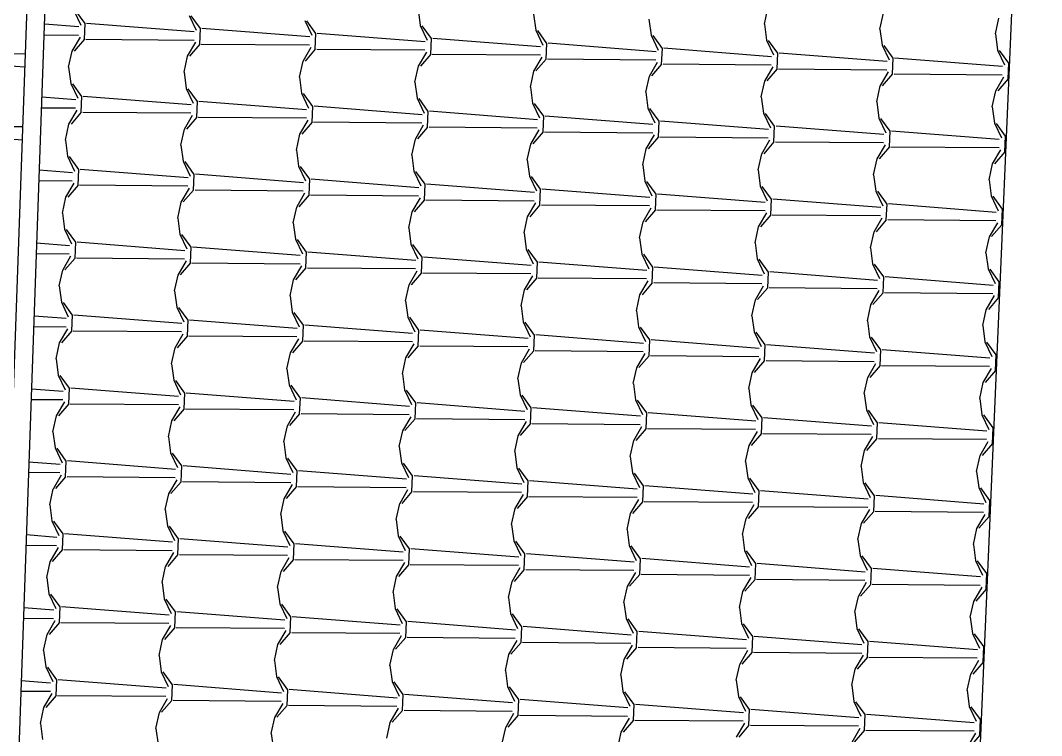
# Model space of a CAD drawing. Extents: x 1037 to 14540, y 1034 to 18285.
# Drawn here: x 6443.2 to 6779, y 2769.7 to 3004.9 of the extents above; entities that cross this region are included whole.
import ezdxf

# ---------------------------------------------------------------- set-up
doc = ezdxf.new("R2010")
doc.units = 0
doc.header["$LTSCALE"] = 100
doc.header["$MEASUREMENT"] = 0
doc.layers.get('0').update_dxf_attribs({"color": 240, "linetype": 'CONTINUOUS'})
doc.layers.add('proiezioni', color=252, linetype='CONTINUOUS')
doc.layers.add('retini copertura', color=32, linetype='CONTINUOUS')

# ---------------------------------------------------------------- blocks, each defined once
blk = doc.blocks.new('*X1855')
at = {"color": 0}
for p, q in [((10.8325, 29.9283), (11.0534, 29.9266)), ((10.8318, 29.9007), (11.0519, 29.8835)), ((10.8222, 29.6885), (11.045, 29.6868)), ((10.8215, 29.6609), (11.0434, 29.6436))]:
    blk.add_line(p, q, dxfattribs=at)
blk = doc.blocks.new('*X1856')
at = {"color": 0}
for p, q in [((11.2139, 30.0686), (11.2368, 30.0202)), ((11.2508, 30.0257), (11.2205, 30.0676)), ((12.3458, 30.0729), (12.3528, 30.0198)), ((12.7255, 30.0566), (12.7325, 30.0035)), ((13.4847, 30.0241), (13.4963, 30.0764)), ((13.8644, 30.0078), (13.8759, 30.0601)), ((11.2302, 30.0145), (11.1168, 30.0233)), ((11.2486, 29.974), (11.2508, 30.0257)), ((11.6099, 29.9982), (11.2552, 30.0259)), ((11.5935, 30.0523), (11.6165, 30.0039)), ((11.6305, 30.0094), (11.6001, 30.0513)), ((11.9732, 30.036), (11.9962, 29.9876)), ((12.0101, 29.9931), (11.9798, 30.035)), ((13.1051, 30.0403), (13.1121, 29.9872)), ((13.4848, 30.0241), (13.4918, 29.9709)), ((14.2441, 29.9915), (14.2556, 30.0438)), ((11.2294, 29.9868), (11.1156, 29.9877)), ((11.6282, 29.9577), (11.6305, 30.0094)), ((11.9895, 29.9819), (11.6349, 30.0096)), ((12.0079, 29.9414), (12.0101, 29.9931)), ((12.3692, 29.9656), (12.0145, 29.9933)), ((12.3528, 30.0197), (12.3758, 29.9713)), ((12.3898, 29.9768), (12.3594, 30.0187)), ((12.7325, 30.0035), (12.7555, 29.955)), ((12.7694, 29.9605), (12.7391, 30.0024)), ((13.1121, 29.9872), (13.1351, 29.9387)), ((13.8644, 30.0078), (13.8714, 29.9546)), ((14.2441, 29.9915), (14.2511, 29.9383)), ((11.2081, 29.9344), (11.2352, 29.9807)), ((11.2486, 29.974), (11.2148, 29.9349)), ((11.609, 29.9705), (11.2533, 29.9733)), ((11.5878, 29.9181), (11.6148, 29.9644)), ((11.6282, 29.9577), (11.5944, 29.9186)), ((11.9887, 29.9542), (11.633, 29.957)), ((12.3875, 29.9251), (12.3898, 29.9768)), ((12.7488, 29.9493), (12.3942, 29.977)), ((12.7672, 29.9088), (12.7694, 29.9605)), ((13.1285, 29.933), (12.7738, 29.9607)), ((13.1491, 29.9442), (13.1187, 29.9861)), ((13.4918, 29.9709), (13.5148, 29.9224)), ((13.5287, 29.9279), (13.4984, 29.9698)), ((13.8714, 29.9546), (13.8944, 29.9061)), ((13.9084, 29.9116), (13.878, 29.9535)), ((11.1965, 29.882), (11.2081, 29.9344)), ((11.9674, 29.9018), (11.9945, 29.9481)), ((12.0079, 29.9414), (11.9741, 29.9023)), ((12.3683, 29.9379), (12.0126, 29.9407)), ((12.3471, 29.8855), (12.3741, 29.9318)), ((12.3875, 29.9252), (12.3537, 29.886)), ((12.748, 29.9217), (12.3923, 29.9244)), ((13.1468, 29.8926), (13.1491, 29.9442)), ((13.5081, 29.9167), (13.1535, 29.9444)), ((13.5265, 29.8763), (13.5287, 29.9279)), ((13.8878, 29.9004), (13.5331, 29.9281)), ((14.2511, 29.9383), (14.2741, 29.8898)), ((14.288, 29.8954), (14.2577, 29.9372)), ((11.5762, 29.8657), (11.5877, 29.9181)), ((11.9558, 29.8494), (11.9674, 29.9018)), ((12.7267, 29.8692), (12.7538, 29.9155)), ((12.7672, 29.9089), (12.7334, 29.8697)), ((13.1276, 29.9054), (12.7719, 29.9081)), ((13.1064, 29.8529), (13.1334, 29.8992)), ((13.1468, 29.8926), (13.113, 29.8534)), ((13.5073, 29.8891), (13.1516, 29.8919)), ((13.9061, 29.86), (13.9084, 29.9116)), ((14.2674, 29.8841), (13.9128, 29.9118)), ((14.2858, 29.8437), (14.288, 29.8954)), ((11.1965, 29.882), (11.2036, 29.8289)), ((11.5762, 29.8657), (11.5832, 29.8126)), ((12.3355, 29.8332), (12.347, 29.8855)), ((12.7151, 29.8169), (12.7267, 29.8692)), ((13.0948, 29.8006), (13.1064, 29.8529)), ((13.486, 29.8366), (13.5131, 29.883)), ((13.5265, 29.8763), (13.4927, 29.8371)), ((13.8869, 29.8728), (13.5312, 29.8756)), ((13.8657, 29.8203), (13.8927, 29.8667)), ((13.9061, 29.86), (13.8723, 29.8208)), ((14.2666, 29.8565), (13.9109, 29.8593)), ((11.2036, 29.8288), (11.2266, 29.7804)), ((11.2405, 29.7859), (11.2102, 29.8278)), ((11.9559, 29.8494), (11.9629, 29.7963)), ((12.3355, 29.8331), (12.3425, 29.78)), ((13.4745, 29.7843), (13.486, 29.8367)), ((13.8541, 29.768), (13.8657, 29.8204)), ((14.2453, 29.8041), (14.2724, 29.8504)), ((14.2858, 29.8437), (14.252, 29.8045)), ((11.2383, 29.7342), (11.2405, 29.7859)), ((11.5996, 29.7584), (11.2449, 29.7861)), ((11.5832, 29.8126), (11.6062, 29.7641)), ((11.6202, 29.7696), (11.5898, 29.8115)), ((11.9629, 29.7963), (11.9859, 29.7478)), ((11.9998, 29.7533), (11.9695, 29.7952)), ((12.7152, 29.8169), (12.7222, 29.7637)), ((13.0948, 29.8006), (13.1018, 29.7474)), ((14.2338, 29.7517), (14.2453, 29.8041)), ((11.2199, 29.7747), (11.1084, 29.7834)), ((11.6179, 29.7179), (11.6202, 29.7696)), ((11.9792, 29.7421), (11.6246, 29.7698)), ((11.9976, 29.7017), (11.9998, 29.7533)), ((12.3589, 29.7258), (12.0042, 29.7535)), ((12.3425, 29.78), (12.3655, 29.7315)), ((12.3795, 29.737), (12.3491, 29.7789)), ((12.7222, 29.7637), (12.7452, 29.7152)), ((12.7591, 29.7207), (12.7288, 29.7626)), ((13.4745, 29.7843), (13.4815, 29.7311)), ((13.8541, 29.768), (13.8611, 29.7148)), ((14.2338, 29.7517), (14.2408, 29.6985)), ((11.2191, 29.747), (11.1071, 29.7479)), ((11.1978, 29.6946), (11.2249, 29.7409)), ((11.2383, 29.7343), (11.2045, 29.6951)), ((11.5987, 29.7308), (11.243, 29.7335)), ((11.5775, 29.6783), (11.6045, 29.7246)), ((11.6179, 29.718), (11.5841, 29.6788)), ((12.3772, 29.6854), (12.3795, 29.737)), ((12.7385, 29.7095), (12.3839, 29.7372)), ((12.7569, 29.6691), (12.7591, 29.7207)), ((13.1182, 29.6932), (12.7635, 29.7209)), ((13.1018, 29.7474), (13.1248, 29.6989)), ((13.1388, 29.7045), (13.1084, 29.7463)), ((13.4815, 29.7311), (13.5045, 29.6826)), ((13.5184, 29.6882), (13.4881, 29.7301)), ((11.1862, 29.6423), (11.1978, 29.6946)), ((11.9784, 29.7145), (11.6227, 29.7172)), ((11.9571, 29.662), (11.9842, 29.7083)), ((11.9976, 29.7017), (11.9638, 29.6625)), ((12.358, 29.6982), (12.0023, 29.701)), ((12.3368, 29.6457), (12.3638, 29.6921)), ((12.3772, 29.6854), (12.3434, 29.6462)), ((12.7377, 29.6819), (12.382, 29.6847)), ((13.1365, 29.6528), (13.1388, 29.7045)), ((13.4978, 29.6769), (13.1432, 29.7046)), ((13.5162, 29.6365), (13.5184, 29.6882)), ((13.8775, 29.6606), (13.5228, 29.6883)), ((13.8611, 29.7148), (13.8841, 29.6663)), ((13.8981, 29.6719), (13.8677, 29.7138)), ((14.2408, 29.6985), (14.2638, 29.65)), ((14.2777, 29.6556), (14.2474, 29.6975)), ((11.5659, 29.626), (11.5774, 29.6783)), ((11.9456, 29.6097), (11.9571, 29.662)), ((12.7164, 29.6294), (12.7435, 29.6758)), ((12.7569, 29.6691), (12.7231, 29.6299)), ((13.1173, 29.6656), (12.7616, 29.6684)), ((13.0961, 29.6132), (13.1231, 29.6595)), ((13.1365, 29.6528), (13.1027, 29.6136)), ((13.497, 29.6493), (13.1413, 29.6521)), ((13.8958, 29.6202), (13.8981, 29.6719)), ((14.2571, 29.6443), (13.9025, 29.672)), ((14.2755, 29.6039), (14.2777, 29.6556)), ((11.1863, 29.6422), (11.1933, 29.5891)), ((11.5659, 29.626), (11.5729, 29.5728)), ((12.3252, 29.5934), (12.3368, 29.6458)), ((12.7049, 29.5771), (12.7164, 29.6295)), ((13.4757, 29.5969), (13.5028, 29.6432)), ((13.5162, 29.6365), (13.4824, 29.5974)), ((13.8766, 29.633), (13.5209, 29.6358)), ((13.8554, 29.5806), (13.8824, 29.6269)), ((13.8958, 29.6202), (13.862, 29.5811)), ((14.2563, 29.6167), (13.9006, 29.6195)), ((11.1933, 29.5891), (11.2163, 29.5406)), ((11.2302, 29.5461), (11.1999, 29.588)), ((11.9456, 29.6097), (11.9526, 29.5565)), ((12.3252, 29.5934), (12.3322, 29.5402)), ((13.0845, 29.5608), (13.0961, 29.6132)), ((13.4642, 29.5445), (13.4757, 29.5969)), ((14.235, 29.5643), (14.2621, 29.6106)), ((14.2755, 29.6039), (14.2417, 29.5648)), ((11.5729, 29.5728), (11.5959, 29.5243)), ((11.6099, 29.5298), (11.5795, 29.5717)), ((11.9526, 29.5565), (11.9756, 29.508)), ((11.9895, 29.5136), (11.9592, 29.5554)), ((12.7049, 29.5771), (12.7119, 29.5239)), ((13.0845, 29.5608), (13.0915, 29.5076)), ((13.8438, 29.5282), (13.8554, 29.5806)), ((14.2235, 29.5119), (14.235, 29.5643)), ((11.2096, 29.5349), (11.1, 29.5435)), ((11.228, 29.4945), (11.2302, 29.5461)), ((11.5893, 29.5186), (11.2346, 29.5463)), ((11.6077, 29.4782), (11.6099, 29.5298)), ((11.9689, 29.5023), (11.6143, 29.53)), ((12.3322, 29.5402), (12.3552, 29.4917)), ((12.3692, 29.4973), (12.3388, 29.5391)), ((12.7119, 29.5239), (12.7349, 29.4754)), ((12.7488, 29.481), (12.7185, 29.5229)), ((13.4642, 29.5445), (13.4712, 29.4913)), ((13.8438, 29.5282), (13.8509, 29.475)), ((11.2088, 29.5073), (11.0987, 29.5081)), ((11.1875, 29.4548), (11.2146, 29.5011)), ((11.228, 29.4945), (11.1942, 29.4553)), ((11.5884, 29.491), (11.2327, 29.4938)), ((11.5672, 29.4385), (11.5942, 29.4849)), ((11.9873, 29.4619), (11.9895, 29.5135)), ((12.3486, 29.486), (11.9939, 29.5137)), ((12.367, 29.4456), (12.3692, 29.4973)), ((12.7282, 29.4697), (12.3736, 29.4974)), ((13.0915, 29.5076), (13.1145, 29.4591)), ((13.1285, 29.4647), (13.0981, 29.5066)), ((13.4712, 29.4913), (13.4942, 29.4428)), ((13.5081, 29.4484), (13.4778, 29.4903)), ((14.2235, 29.5119), (14.2305, 29.4587)), ((11.176, 29.4025), (11.1875, 29.4549)), ((11.6076, 29.4782), (11.5738, 29.439)), ((11.9681, 29.4747), (11.6124, 29.4775)), ((11.9468, 29.4222), (11.9739, 29.4686)), ((11.9873, 29.4619), (11.9535, 29.4227)), ((12.3477, 29.4584), (11.992, 29.4612)), ((12.3265, 29.406), (12.3535, 29.4523)), ((12.7466, 29.4293), (12.7488, 29.481)), ((13.1079, 29.4534), (12.7532, 29.4811)), ((13.1263, 29.413), (13.1285, 29.4647)), ((13.4875, 29.4371), (13.1329, 29.4649)), ((13.8508, 29.475), (13.8738, 29.4266)), ((13.8878, 29.4321), (13.8574, 29.474)), ((14.2305, 29.4587), (14.2535, 29.4103)), ((14.2674, 29.4158), (14.2371, 29.4577)), ((11.5556, 29.3862), (11.5672, 29.4386)), ((11.9353, 29.3699), (11.9468, 29.4223)), ((12.367, 29.4456), (12.3331, 29.4065)), ((12.7274, 29.4421), (12.3717, 29.4449)), ((12.7061, 29.3897), (12.7332, 29.436)), ((12.7466, 29.4293), (12.7128, 29.3902)), ((13.107, 29.4258), (12.7513, 29.4286)), ((13.0858, 29.3734), (13.1128, 29.4197)), ((13.5059, 29.3967), (13.5081, 29.4484)), ((13.8672, 29.4209), (13.5125, 29.4486)), ((13.8856, 29.3804), (13.8878, 29.4321)), ((14.2468, 29.4046), (13.8922, 29.4323)), ((14.2652, 29.3641), (14.2674, 29.4158)), ((11.176, 29.4025), (11.183, 29.3493)), ((11.5556, 29.3862), (11.5626, 29.333)), ((12.3149, 29.3536), (12.3265, 29.406)), ((12.6946, 29.3373), (12.7061, 29.3897)), ((13.1263, 29.413), (13.0924, 29.3739)), ((13.4867, 29.4095), (13.131, 29.4123)), ((13.4654, 29.3571), (13.4925, 29.4034)), ((13.5059, 29.3967), (13.4721, 29.3576)), ((13.8663, 29.3932), (13.5106, 29.396)), ((13.8451, 29.3408), (13.8721, 29.3871)), ((11.183, 29.3493), (11.206, 29.3008)), ((11.9353, 29.3699), (11.9423, 29.3167)), ((12.3149, 29.3536), (12.3219, 29.3004)), ((13.0742, 29.321), (13.0858, 29.3734)), ((13.4539, 29.3047), (13.4654, 29.3571)), ((13.8856, 29.3804), (13.8517, 29.3413)), ((14.246, 29.3769), (13.8903, 29.3797)), ((14.2247, 29.3245), (14.2518, 29.3708)), ((14.2652, 29.3641), (14.2314, 29.325)), ((11.2199, 29.3064), (11.1896, 29.3482)), ((11.5627, 29.333), (11.5856, 29.2845)), ((11.5996, 29.2901), (11.5693, 29.332)), ((11.9423, 29.3167), (11.9653, 29.2682)), ((11.9792, 29.2738), (11.9489, 29.3157)), ((12.6946, 29.3373), (12.7016, 29.2841)), ((13.0742, 29.321), (13.0813, 29.2678)), ((13.8335, 29.2884), (13.8451, 29.3408)), ((14.2132, 29.2721), (14.2247, 29.3245)), ((11.1993, 29.2951), (11.0915, 29.3036)), ((11.2177, 29.2547), (11.2199, 29.3064)), ((11.579, 29.2788), (11.2243, 29.3065)), ((11.5974, 29.2384), (11.5996, 29.2901)), ((11.9586, 29.2625), (11.604, 29.2902)), ((12.322, 29.3004), (12.3449, 29.2519)), ((12.3589, 29.2575), (12.3286, 29.2994)), ((12.7016, 29.2841), (12.7246, 29.2357)), ((12.7385, 29.2412), (12.7082, 29.2831)), ((13.4539, 29.3047), (13.4609, 29.2515)), ((13.8335, 29.2884), (13.8406, 29.2352)), ((11.1985, 29.2675), (11.0903, 29.2683)), ((11.1772, 29.2151), (11.2043, 29.2614)), ((11.2177, 29.2547), (11.1839, 29.2156)), ((11.5781, 29.2512), (11.2224, 29.254)), ((11.977, 29.2221), (11.9792, 29.2738)), ((12.3383, 29.2462), (11.9836, 29.274)), ((12.3567, 29.2058), (12.3589, 29.2575)), ((12.7179, 29.23), (12.3633, 29.2577)), ((13.0813, 29.2678), (13.1042, 29.2194)), ((13.1182, 29.2249), (13.0879, 29.2668)), ((13.4609, 29.2515), (13.4839, 29.2031)), ((13.4978, 29.2086), (13.4675, 29.2505)), ((14.2132, 29.2721), (14.2202, 29.219)), ((11.1657, 29.1627), (11.1772, 29.2151)), ((11.5569, 29.1988), (11.5839, 29.2451)), ((11.5974, 29.2384), (11.5635, 29.1993)), ((11.9578, 29.2349), (11.6021, 29.2377)), ((11.9365, 29.1825), (11.9636, 29.2288)), ((11.977, 29.2221), (11.9432, 29.183)), ((12.3374, 29.2186), (11.9817, 29.2214)), ((12.7363, 29.1895), (12.7385, 29.2412)), ((13.0976, 29.2137), (12.7429, 29.2414)), ((13.116, 29.1732), (13.1182, 29.2249)), ((13.4773, 29.1974), (13.1226, 29.2251)), ((13.8406, 29.2352), (13.8635, 29.1868)), ((13.8775, 29.1923), (13.8472, 29.2342)), ((14.2202, 29.2189), (14.2432, 29.1705)), ((14.2571, 29.176), (14.2268, 29.2179)), ((11.5453, 29.1464), (11.5569, 29.1988)), ((11.925, 29.1301), (11.9365, 29.1825)), ((12.3162, 29.1662), (12.3432, 29.2125)), ((12.3567, 29.2058), (12.3228, 29.1667)), ((12.7171, 29.2023), (12.3614, 29.2051)), ((12.6958, 29.1499), (12.7229, 29.1962)), ((12.7363, 29.1895), (12.7025, 29.1504)), ((13.0967, 29.186), (12.741, 29.1888)), ((13.4956, 29.1569), (13.4978, 29.2086)), ((13.8569, 29.1811), (13.5023, 29.2088)), ((13.8753, 29.1406), (13.8775, 29.1923)), ((14.2366, 29.1648), (13.8819, 29.1925)), ((11.1657, 29.1627), (11.1727, 29.1095)), ((12.3046, 29.1138), (12.3162, 29.1662)), ((12.6843, 29.0975), (12.6958, 29.1499)), ((13.0755, 29.1336), (13.1025, 29.1799)), ((13.116, 29.1732), (13.0822, 29.1341)), ((13.4764, 29.1697), (13.1207, 29.1725)), ((13.4551, 29.1173), (13.4822, 29.1636)), ((13.4956, 29.1569), (13.4618, 29.1178)), ((13.856, 29.1534), (13.5003, 29.1562)), ((13.8348, 29.101), (13.8618, 29.1473)), ((14.2549, 29.1243), (14.2571, 29.176)), ((11.5453, 29.1464), (11.5523, 29.0932)), ((11.925, 29.1301), (11.932, 29.0769)), ((12.3046, 29.1138), (12.3117, 29.0606)), ((13.0639, 29.0812), (13.0755, 29.1336)), ((13.4436, 29.0649), (13.4551, 29.1173)), ((13.8753, 29.1406), (13.8415, 29.1015)), ((14.2357, 29.1372), (13.88, 29.1399)), ((14.2144, 29.0847), (14.2415, 29.131)), ((14.2549, 29.1243), (14.2211, 29.0852)), ((11.1727, 29.1095), (11.1957, 29.061)), ((11.2096, 29.0666), (11.1793, 29.1085)), ((11.5524, 29.0932), (11.5753, 29.0448)), ((11.5893, 29.0503), (11.559, 29.0922)), ((12.6843, 29.0975), (12.6913, 29.0443)), ((13.0639, 29.0812), (13.071, 29.0281)), ((13.8232, 29.0486), (13.8348, 29.101)), ((14.2029, 29.0323), (14.2144, 29.0847)), ((11.1891, 29.0554), (11.0831, 29.0636)), ((11.2074, 29.0149), (11.2096, 29.0666)), ((11.5687, 29.0391), (11.2141, 29.0668)), ((11.5871, 28.9986), (11.5893, 29.0503)), ((11.9484, 29.0228), (11.5937, 29.0505)), ((11.932, 29.0769), (11.955, 29.0285)), ((11.9689, 29.034), (11.9386, 29.0759)), ((12.3117, 29.0606), (12.3346, 29.0122)), ((12.3486, 29.0177), (12.3183, 29.0596)), ((13.4436, 29.0649), (13.4506, 29.0118)), ((13.8233, 29.0486), (13.8303, 28.9955)), ((11.1882, 29.0277), (11.0819, 29.0286)), ((11.1669, 28.9753), (11.194, 29.0216)), ((11.2074, 29.0149), (11.1736, 28.9758)), ((11.5678, 29.0114), (11.2121, 29.0142)), ((11.9667, 28.9823), (11.9689, 29.034)), ((12.328, 29.0065), (11.9734, 29.0342)), ((12.3464, 28.966), (12.3486, 29.0177)), ((12.7077, 28.9902), (12.353, 29.0179)), ((12.6913, 29.0443), (12.7143, 28.9959)), ((12.7282, 29.0014), (12.6979, 29.0433)), ((13.071, 29.028), (13.0939, 28.9796)), ((13.1079, 28.9851), (13.0776, 29.027)), ((14.2029, 29.0323), (14.2099, 28.9792)), ((11.5466, 28.959), (11.5736, 29.0053)), ((11.5871, 28.9986), (11.5533, 28.9595)), ((11.9475, 28.9951), (11.5918, 28.9979)), ((11.9262, 28.9427), (11.9533, 28.989)), ((11.9667, 28.9823), (11.9329, 28.9432)), ((12.3271, 28.9788), (11.9714, 28.9816)), ((12.726, 28.9497), (12.7282, 29.0014)), ((13.0873, 28.9739), (12.7327, 29.0016)), ((13.1057, 28.9334), (13.1079, 28.9851)), ((13.467, 28.9576), (13.1123, 28.9853)), ((13.4506, 29.0118), (13.4736, 28.9633)), ((13.4876, 28.9688), (13.4572, 29.0107)), ((13.8303, 28.9955), (13.8532, 28.947)), ((13.8672, 28.9525), (13.8369, 28.9944)), ((14.2099, 28.9792), (14.2329, 28.9307)), ((11.1554, 28.9229), (11.1669, 28.9753)), ((11.535, 28.9066), (11.5466, 28.959)), ((12.3059, 28.9264), (12.3329, 28.9727)), ((12.3464, 28.966), (12.3126, 28.9269)), ((12.7068, 28.9625), (12.3511, 28.9653)), ((12.6855, 28.9101), (12.7126, 28.9564)), ((12.726, 28.9497), (12.6922, 28.9106)), ((13.0864, 28.9463), (12.7307, 28.949)), ((13.4853, 28.9171), (13.4875, 28.9688)), ((13.8466, 28.9413), (13.492, 28.969)), ((13.865, 28.9009), (13.8672, 28.9525)), ((14.2263, 28.925), (13.8716, 28.9527)), ((14.2469, 28.9362), (14.2165, 28.9781)), ((11.1554, 28.9229), (11.1624, 28.8697)), ((11.9147, 28.8903), (11.9262, 28.9427)), ((12.2943, 28.874), (12.3059, 28.9264)), ((13.0652, 28.8938), (13.0922, 28.9401)), ((13.1057, 28.9334), (13.0719, 28.8943)), ((13.4661, 28.93), (13.1104, 28.9327)), ((13.4448, 28.8775), (13.4719, 28.9238)), ((13.4853, 28.9172), (13.4515, 28.878)), ((13.8457, 28.9137), (13.49, 28.9165)), ((14.2446, 28.8846), (14.2468, 28.9362)), ((11.535, 28.9066), (11.5421, 28.8534)), ((11.9147, 28.8903), (11.9217, 28.8372)), ((12.674, 28.8577), (12.6855, 28.9101)), ((13.0536, 28.8415), (13.0652, 28.8938)), ((13.8245, 28.8612), (13.8515, 28.9075)), ((13.865, 28.9009), (13.8312, 28.8617)), ((14.2254, 28.8974), (13.8697, 28.9002)), ((14.2042, 28.8449), (14.2312, 28.8913)), ((14.2446, 28.8846), (14.2108, 28.8454)), ((11.1624, 28.8697), (11.1854, 28.8213)), ((11.1994, 28.8268), (11.169, 28.8687)), ((11.5421, 28.8534), (11.565, 28.805)), ((11.579, 28.8105), (11.5487, 28.8524)), ((12.2943, 28.874), (12.3014, 28.8209)), ((12.674, 28.8577), (12.681, 28.8046)), ((13.4333, 28.8252), (13.4448, 28.8775)), ((13.8129, 28.8089), (13.8245, 28.8612)), ((14.1926, 28.7926), (14.2042, 28.8449)), ((11.1788, 28.8156), (11.0746, 28.8237)), ((11.1971, 28.7751), (11.1994, 28.8268)), ((11.5584, 28.7993), (11.2038, 28.827)), ((11.9217, 28.8371), (11.9447, 28.7887)), ((11.9587, 28.7942), (11.9283, 28.8361)), ((12.3014, 28.8209), (12.3244, 28.7724)), ((12.3383, 28.7779), (12.308, 28.8198)), ((13.0537, 28.8414), (13.0607, 28.7883)), ((13.4333, 28.8252), (13.4403, 28.772)), ((11.1779, 28.7879), (11.0734, 28.7888)), ((11.1567, 28.7355), (11.1837, 28.7818)), ((11.5768, 28.7588), (11.579, 28.8105)), ((11.9381, 28.783), (11.5834, 28.8107)), ((11.9564, 28.7425), (11.9587, 28.7942)), ((12.3177, 28.7667), (11.9631, 28.7944)), ((12.3361, 28.7262), (12.3383, 28.7779)), ((12.6974, 28.7504), (12.3427, 28.7781)), ((12.681, 28.8046), (12.704, 28.7561)), ((12.718, 28.7616), (12.6876, 28.8035)), ((13.0607, 28.7883), (13.0837, 28.7398)), ((13.0976, 28.7453), (13.0673, 28.7872)), ((13.813, 28.8089), (13.82, 28.7557)), ((14.1926, 28.7926), (14.1996, 28.7394)), ((11.1971, 28.7751), (11.1633, 28.736)), ((11.5575, 28.7716), (11.2018, 28.7744)), ((11.5363, 28.7192), (11.5634, 28.7655)), ((11.5768, 28.7588), (11.543, 28.7197)), ((11.9372, 28.7554), (11.5815, 28.7581)), ((11.916, 28.7029), (11.943, 28.7492)), ((12.7157, 28.71), (12.718, 28.7616)), ((13.077, 28.7341), (12.7224, 28.7618)), ((13.0954, 28.6937), (13.0976, 28.7453)), ((13.4567, 28.7178), (13.102, 28.7455)), ((13.4403, 28.772), (13.4633, 28.7235)), ((13.4773, 28.729), (13.4469, 28.7709)), ((13.82, 28.7557), (13.843, 28.7072)), ((13.8569, 28.7128), (13.8266, 28.7546)), ((11.1451, 28.6831), (11.1566, 28.7355)), ((11.5247, 28.6668), (11.5363, 28.7192)), ((11.9564, 28.7425), (11.9226, 28.7034)), ((12.3168, 28.7391), (11.9611, 28.7418)), ((12.2956, 28.6866), (12.3227, 28.7329)), ((12.3361, 28.7263), (12.3023, 28.6871)), ((12.6965, 28.7228), (12.3408, 28.7256)), ((12.6753, 28.6703), (12.7023, 28.7166)), ((13.475, 28.6774), (13.4773, 28.729)), ((13.8363, 28.7015), (13.4817, 28.7292)), ((13.8547, 28.6611), (13.8569, 28.7127)), ((14.216, 28.6852), (13.8613, 28.7129)), ((14.1996, 28.7394), (14.2226, 28.6909)), ((14.2366, 28.6965), (14.2062, 28.7384)), ((11.1451, 28.6831), (11.1521, 28.63)), ((11.9044, 28.6506), (11.9159, 28.7029)), ((12.284, 28.6343), (12.2956, 28.6866)), ((12.7157, 28.71), (12.6819, 28.6708)), ((13.0761, 28.7065), (12.7204, 28.7093)), ((13.0549, 28.654), (13.082, 28.7004)), ((13.0954, 28.6937), (13.0616, 28.6545)), ((13.4558, 28.6902), (13.1001, 28.693)), ((13.4346, 28.6377), (13.4616, 28.6841)), ((13.475, 28.6774), (13.4412, 28.6382)), ((14.2343, 28.6448), (14.2366, 28.6965)), ((11.5247, 28.6668), (11.5318, 28.6137)), ((11.9044, 28.6505), (11.9114, 28.5974)), ((12.6637, 28.618), (12.6752, 28.6703)), ((13.0434, 28.6017), (13.0549, 28.654)), ((13.8354, 28.6739), (13.4797, 28.6767)), ((13.8142, 28.6215), (13.8413, 28.6678)), ((13.8547, 28.6611), (13.8209, 28.6219)), ((14.2151, 28.6576), (13.8594, 28.6604)), ((14.1939, 28.6052), (14.2209, 28.6515)), ((14.2343, 28.6448), (14.2005, 28.6057)), ((11.1521, 28.63), (11.1751, 28.5815)), ((11.1891, 28.587), (11.1587, 28.6289)), ((11.5318, 28.6137), (11.5548, 28.5652)), ((11.5687, 28.5707), (11.5384, 28.6126)), ((12.2841, 28.6343), (12.2911, 28.5811)), ((12.6637, 28.618), (12.6707, 28.5648)), ((13.423, 28.5854), (13.4346, 28.6378)), ((13.8027, 28.5691), (13.8142, 28.6215)), ((11.1685, 28.5758), (11.0662, 28.5838)), ((11.1868, 28.5353), (11.1891, 28.587)), ((11.5481, 28.5595), (11.1935, 28.5872)), ((11.9114, 28.5974), (11.9344, 28.5489)), ((11.9484, 28.5544), (11.918, 28.5963)), ((12.2911, 28.5811), (12.3141, 28.5326)), ((12.328, 28.5381), (12.2977, 28.58)), ((13.0434, 28.6017), (13.0504, 28.5485)), ((13.423, 28.5854), (13.43, 28.5322)), ((14.1823, 28.5528), (14.1939, 28.6052)), ((11.1676, 28.5482), (11.065, 28.549)), ((11.5665, 28.5191), (11.5687, 28.5707)), ((11.9278, 28.5432), (11.5731, 28.5709)), ((11.9461, 28.5028), (11.9484, 28.5544)), ((12.3074, 28.5269), (11.9528, 28.5546)), ((12.6707, 28.5648), (12.6937, 28.5163)), ((12.7077, 28.5218), (12.6773, 28.5637)), ((13.0504, 28.5485), (13.0734, 28.5)), ((13.0873, 28.5056), (13.057, 28.5474)), ((13.8027, 28.5691), (13.8097, 28.5159)), ((14.1823, 28.5528), (14.1893, 28.4996)), ((11.1464, 28.4957), (11.1734, 28.542)), ((11.1868, 28.5354), (11.153, 28.4962)), ((11.5472, 28.5319), (11.1915, 28.5347)), ((11.526, 28.4794), (11.5531, 28.5257)), ((11.5665, 28.5191), (11.5327, 28.4799)), ((11.9269, 28.5156), (11.5712, 28.5184)), ((11.9057, 28.4631), (11.9327, 28.5094)), ((12.3258, 28.4865), (12.328, 28.5381)), ((12.6871, 28.5106), (12.3324, 28.5383)), ((12.7054, 28.4702), (12.7077, 28.5218)), ((13.0667, 28.4943), (12.7121, 28.522)), ((13.43, 28.5322), (13.453, 28.4837)), ((13.467, 28.4893), (13.4366, 28.5312)), ((13.8097, 28.5159), (13.8327, 28.4674)), ((13.8466, 28.473), (13.8163, 28.5149)), ((11.1348, 28.4434), (11.1463, 28.4957)), ((11.5144, 28.4271), (11.526, 28.4794)), ((11.9461, 28.5028), (11.9123, 28.4636)), ((12.3065, 28.4993), (11.9508, 28.5021)), ((12.2853, 28.4468), (12.3124, 28.4932)), ((12.3258, 28.4865), (12.292, 28.4473)), ((12.6862, 28.483), (12.3305, 28.4858)), ((12.665, 28.4305), (12.692, 28.4769)), ((13.0851, 28.4539), (13.0873, 28.5056)), ((13.4464, 28.478), (13.0917, 28.5057)), ((13.4647, 28.4376), (13.467, 28.4893)), ((13.826, 28.4617), (13.4714, 28.4895)), ((14.1893, 28.4996), (14.2123, 28.4511)), ((14.2263, 28.4567), (14.1959, 28.4986)), ((11.1348, 28.4434), (11.1418, 28.3902)), ((11.8941, 28.4108), (11.9056, 28.4632)), ((12.2738, 28.3945), (12.2853, 28.4469)), ((12.7054, 28.4702), (12.6716, 28.431)), ((13.0658, 28.4667), (12.7101, 28.4695)), ((13.0446, 28.4143), (13.0717, 28.4606)), ((13.0851, 28.4539), (13.0513, 28.4148)), ((13.4455, 28.4504), (13.0898, 28.4532)), ((13.4243, 28.398), (13.4513, 28.4443)), ((13.8444, 28.4213), (13.8466, 28.473)), ((14.2057, 28.4455), (13.851, 28.4732)), ((14.224, 28.405), (14.2263, 28.4567)), ((11.5145, 28.4271), (11.5215, 28.3739)), ((11.8941, 28.4108), (11.9011, 28.3576)), ((12.6534, 28.3782), (12.665, 28.4306)), ((13.0331, 28.3619), (13.0446, 28.4143)), ((13.4647, 28.4376), (13.4309, 28.3985)), ((13.8251, 28.4341), (13.4694, 28.4369)), ((13.8039, 28.3817), (13.831, 28.428)), ((13.8444, 28.4213), (13.8106, 28.3822)), ((14.2048, 28.4178), (13.8491, 28.4206)), ((14.1836, 28.3654), (14.2106, 28.4117)), ((11.1418, 28.3902), (11.1648, 28.3417)), ((11.1788, 28.3472), (11.1484, 28.3891)), ((12.2738, 28.3945), (12.2808, 28.3413)), ((12.6534, 28.3782), (12.6604, 28.325)), ((13.4127, 28.3456), (13.4243, 28.398)), ((13.7924, 28.3293), (13.8039, 28.3817)), ((14.224, 28.405), (14.1902, 28.3659)), ((11.1582, 28.336), (11.0578, 28.3439)), ((11.1766, 28.2956), (11.1788, 28.3472)), ((11.5379, 28.3197), (11.1832, 28.3474)), ((11.5215, 28.3739), (11.5445, 28.3254)), ((11.5584, 28.3309), (11.5281, 28.3728)), ((11.9011, 28.3576), (11.9241, 28.3091)), ((11.9381, 28.3147), (11.9077, 28.3565)), ((12.2808, 28.3413), (12.3038, 28.2928)), ((13.0331, 28.3619), (13.0401, 28.3087)), ((13.4127, 28.3456), (13.4197, 28.2924)), ((14.172, 28.313), (14.1836, 28.3654)), ((11.1573, 28.3084), (11.0566, 28.3092)), ((11.5562, 28.2793), (11.5584, 28.3309)), ((11.9175, 28.3034), (11.5629, 28.3311)), ((11.9359, 28.263), (11.9381, 28.3147)), ((12.2972, 28.2871), (11.9425, 28.3148)), ((12.3177, 28.2984), (12.2874, 28.3403)), ((12.6604, 28.325), (12.6834, 28.2765)), ((12.6974, 28.2821), (12.667, 28.324)), ((13.0401, 28.3087), (13.0631, 28.2602)), ((13.077, 28.2658), (13.0467, 28.3077)), ((13.7924, 28.3293), (13.7994, 28.2761)), ((14.172, 28.313), (14.1791, 28.2598)), ((11.1361, 28.2559), (11.1631, 28.3023)), ((11.1765, 28.2956), (11.1427, 28.2564)), ((11.537, 28.2921), (11.1812, 28.2949)), ((11.5157, 28.2396), (11.5428, 28.286)), ((11.5562, 28.2793), (11.5224, 28.2401)), ((11.9166, 28.2758), (11.5609, 28.2786)), ((12.3155, 28.2467), (12.3177, 28.2984)), ((12.6768, 28.2708), (12.3222, 28.2986)), ((12.6952, 28.2304), (12.6974, 28.2821)), ((13.0565, 28.2546), (12.7018, 28.2823)), ((13.4197, 28.2924), (13.4427, 28.244)), ((13.4567, 28.2495), (13.4263, 28.2914)), ((13.7994, 28.2761), (13.8224, 28.2277)), ((13.8363, 28.2332), (13.806, 28.2751)), ((11.1245, 28.2036), (11.1361, 28.256)), ((11.8954, 28.2234), (11.9224, 28.2697)), ((11.9359, 28.263), (11.902, 28.2239)), ((12.2963, 28.2595), (11.9405, 28.2623)), ((12.275, 28.2071), (12.3021, 28.2534)), ((12.3155, 28.2467), (12.2817, 28.2076)), ((12.6759, 28.2432), (12.3202, 28.246)), ((13.0748, 28.2141), (13.077, 28.2658)), ((13.4361, 28.2383), (13.0815, 28.266)), ((13.4545, 28.1978), (13.4567, 28.2495)), ((13.8158, 28.222), (13.4611, 28.2497)), ((14.179, 28.2598), (14.202, 28.2114)), ((14.216, 28.2169), (14.1856, 28.2588)), ((11.5042, 28.1873), (11.5157, 28.2397)), ((11.8838, 28.171), (11.8954, 28.2234)), ((12.2635, 28.1547), (12.275, 28.2071)), ((12.6547, 28.1908), (12.6817, 28.2371)), ((12.6952, 28.2304), (12.6613, 28.1913)), ((13.0556, 28.2269), (12.6998, 28.2297)), ((13.0343, 28.1745), (13.0614, 28.2208)), ((13.0748, 28.2141), (13.041, 28.175)), ((13.4352, 28.2106), (13.0795, 28.2134)), ((13.8341, 28.1815), (13.8363, 28.2332)), ((14.1954, 28.2057), (13.8408, 28.2334)), ((14.2138, 28.1652), (14.216, 28.2169)), ((11.1245, 28.2036), (11.1315, 28.1504)), ((11.5042, 28.1873), (11.5112, 28.1341)), ((12.6431, 28.1384), (12.6547, 28.1908)), ((13.0228, 28.1221), (13.0343, 28.1745)), ((13.414, 28.1582), (13.441, 28.2045)), ((13.4545, 28.1978), (13.4206, 28.1587)), ((13.8149, 28.1943), (13.4591, 28.1971)), ((13.7936, 28.1419), (13.8207, 28.1882)), ((13.8341, 28.1815), (13.8003, 28.1424)), ((14.1945, 28.178), (13.8388, 28.1808)), ((11.1315, 28.1504), (11.1545, 28.1019)), ((11.1685, 28.1075), (11.1381, 28.1493)), ((11.8838, 28.171), (11.8908, 28.1178)), ((12.2635, 28.1547), (12.2705, 28.1015)), ((13.4024, 28.1058), (13.414, 28.1582)), ((13.7821, 28.0895), (13.7936, 28.1419)), ((14.1733, 28.1256), (14.2003, 28.1719)), ((14.2138, 28.1652), (14.1799, 28.1261)), ((11.1663, 28.0558), (11.1685, 28.1075)), ((11.5276, 28.0799), (11.1729, 28.1077)), ((11.5112, 28.1341), (11.5342, 28.0856)), ((11.5481, 28.0912), (11.5178, 28.1331)), ((11.8909, 28.1178), (11.9138, 28.0693)), ((11.9278, 28.0749), (11.8975, 28.1168)), ((12.6431, 28.1384), (12.6501, 28.0852)), ((13.0228, 28.1221), (13.0298, 28.0689)), ((14.1617, 28.0732), (14.1733, 28.1256)), ((11.1479, 28.0962), (11.0493, 28.1039)), ((11.5459, 28.0395), (11.5481, 28.0912)), ((11.9072, 28.0637), (11.5526, 28.0914)), ((11.9256, 28.0232), (11.9278, 28.0749)), ((12.2869, 28.0474), (11.9322, 28.0751)), ((12.2705, 28.1015), (12.2935, 28.0531)), ((12.3074, 28.0586), (12.2771, 28.1005)), ((12.6502, 28.0852), (12.6731, 28.0368)), ((12.6871, 28.0423), (12.6568, 28.0842)), ((13.4024, 28.1058), (13.4095, 28.0526)), ((13.7821, 28.0895), (13.7891, 28.0364)), ((14.1617, 28.0732), (14.1688, 28.0201)), ((11.147, 28.0686), (11.0481, 28.0694)), ((11.1258, 28.0162), (11.1528, 28.0625)), ((11.1663, 28.0558), (11.1324, 28.0167)), ((11.5267, 28.0523), (11.1709, 28.0551)), ((11.5054, 27.9999), (11.5325, 28.0462)), ((11.5459, 28.0395), (11.5121, 28.0004)), ((12.3052, 28.0069), (12.3074, 28.0586)), ((12.6665, 28.0311), (12.3119, 28.0588)), ((12.6849, 27.9906), (12.6871, 28.0423)), ((13.0462, 28.0148), (12.6915, 28.0425)), ((13.0298, 28.0689), (13.0528, 28.0205)), ((13.0667, 28.026), (13.0364, 28.0679)), ((13.4095, 28.0526), (13.4324, 28.0042)), ((13.4464, 28.0097), (13.4161, 28.0516)), ((11.1142, 27.9638), (11.1258, 28.0162)), ((11.9063, 28.036), (11.5506, 28.0388)), ((11.8851, 27.9836), (11.9121, 28.0299)), ((11.9256, 28.0232), (11.8917, 27.9841)), ((12.286, 28.0197), (11.9302, 28.0225)), ((12.2647, 27.9673), (12.2918, 28.0136)), ((12.3052, 28.0069), (12.2714, 27.9678)), ((12.6656, 28.0034), (12.3099, 28.0062)), ((13.0645, 27.9743), (13.0667, 28.026)), ((13.4258, 27.9985), (13.0712, 28.0262)), ((13.4442, 27.958), (13.4464, 28.0097)), ((13.8055, 27.9822), (13.4508, 28.0099)), ((13.7891, 28.0363), (13.8121, 27.9879)), ((13.826, 27.9934), (13.7957, 28.0353)), ((14.1688, 28.02), (14.1917, 27.9716)), ((14.2057, 27.9771), (14.1754, 28.019)), ((11.4939, 27.9475), (11.5054, 27.9999)), ((11.8735, 27.9312), (11.8851, 27.9836)), ((12.6444, 27.951), (12.6714, 27.9973)), ((12.6849, 27.9906), (12.6511, 27.9515)), ((13.0453, 27.9871), (12.6895, 27.9899)), ((13.024, 27.9347), (13.0511, 27.981)), ((13.0645, 27.9743), (13.0307, 27.9352)), ((13.4249, 27.9709), (13.0692, 27.9736)), ((13.8238, 27.9417), (13.826, 27.9934)), ((14.1851, 27.9659), (13.8305, 27.9936)), ((14.2035, 27.9254), (14.2057, 27.9771)), ((11.1142, 27.9638), (11.1212, 27.9106)), ((11.4939, 27.9475), (11.5009, 27.8943)), ((12.2532, 27.9149), (12.2647, 27.9673)), ((12.6328, 27.8986), (12.6444, 27.951)), ((13.4037, 27.9184), (13.4307, 27.9647)), ((13.4442, 27.958), (13.4104, 27.9189)), ((13.8046, 27.9546), (13.4488, 27.9573)), ((13.7833, 27.9021), (13.8104, 27.9484)), ((13.8238, 27.9417), (13.79, 27.9026)), ((14.1842, 27.9383), (13.8285, 27.9411)), ((11.1213, 27.9106), (11.1442, 27.8622)), ((11.1582, 27.8677), (11.1279, 27.9096)), ((11.8735, 27.9312), (11.8806, 27.878)), ((12.2532, 27.9149), (12.2602, 27.8617)), ((13.0125, 27.8823), (13.024, 27.9347)), ((13.3921, 27.866), (13.4037, 27.9184)), ((14.163, 27.8858), (14.19, 27.9321)), ((14.2035, 27.9254), (14.1697, 27.8863)), ((11.5009, 27.8943), (11.5239, 27.8459)), ((11.5378, 27.8514), (11.5075, 27.8933)), ((11.8806, 27.878), (11.9035, 27.8296)), ((11.9175, 27.8351), (11.8872, 27.877)), ((12.6328, 27.8986), (12.6399, 27.8454)), ((13.0125, 27.8823), (13.0195, 27.8292)), ((13.7718, 27.8497), (13.7833, 27.9021)), ((14.1514, 27.8335), (14.163, 27.8858)), ((11.1376, 27.8565), (11.0409, 27.864)), ((11.156, 27.816), (11.1582, 27.8677)), ((11.5173, 27.8402), (11.1626, 27.8679)), ((11.5356, 27.7997), (11.5378, 27.8514)), ((11.8969, 27.8239), (11.5423, 27.8516)), ((12.2602, 27.8617), (12.2832, 27.8133)), ((12.2971, 27.8188), (12.2668, 27.8607)), ((12.6399, 27.8454), (12.6628, 27.797)), ((12.6768, 27.8025), (12.6465, 27.8444)), ((13.3921, 27.866), (13.3992, 27.8129)), ((13.7718, 27.8497), (13.7788, 27.7966)), ((11.1367, 27.8288), (11.0397, 27.8296)), ((11.1155, 27.7764), (11.1425, 27.8227)), ((11.156, 27.816), (11.1222, 27.7769)), ((11.5164, 27.8125), (11.1606, 27.8153)), ((11.4951, 27.7601), (11.5222, 27.8064)), ((11.9153, 27.7834), (11.9175, 27.8351)), ((12.2766, 27.8076), (11.9219, 27.8353)), ((12.2949, 27.7671), (12.2971, 27.8188)), ((12.6562, 27.7913), (12.3016, 27.819)), ((13.0195, 27.8292), (13.0425, 27.7807)), ((13.0564, 27.7862), (13.0261, 27.8281)), ((13.3992, 27.8129), (13.4221, 27.7644)), ((13.4361, 27.7699), (13.4058, 27.8118)), ((14.1515, 27.8335), (14.1585, 27.7803)), ((11.1039, 27.724), (11.1155, 27.7764)), ((11.5356, 27.7997), (11.5018, 27.7606)), ((11.896, 27.7962), (11.5403, 27.799)), ((11.8748, 27.7438), (11.9018, 27.7901)), ((11.9153, 27.7834), (11.8815, 27.7443)), ((12.2757, 27.78), (11.9199, 27.7827)), ((12.2544, 27.7275), (12.2815, 27.7738)), ((12.6746, 27.7508), (12.6768, 27.8025)), ((13.0359, 27.775), (12.6812, 27.8027)), ((13.0542, 27.7345), (13.0564, 27.7862)), ((13.4155, 27.7587), (13.0609, 27.7864)), ((13.7788, 27.7966), (13.8018, 27.7481)), ((13.8158, 27.7536), (13.7854, 27.7955)), ((14.1585, 27.7803), (14.1814, 27.7318)), ((14.1954, 27.7373), (14.1651, 27.7792)), ((11.4836, 27.7077), (11.4951, 27.7601)), ((11.8632, 27.6914), (11.8748, 27.7438)), ((12.2949, 27.7671), (12.2611, 27.728)), ((12.6553, 27.7637), (12.2996, 27.7664)), ((12.6341, 27.7112), (12.6611, 27.7575)), ((12.6746, 27.7508), (12.6408, 27.7117)), ((13.035, 27.7474), (12.6792, 27.7502)), ((13.0137, 27.6949), (13.0408, 27.7412)), ((13.4339, 27.7183), (13.4361, 27.7699)), ((13.7952, 27.7424), (13.4405, 27.7701)), ((13.8135, 27.702), (13.8157, 27.7536)), ((14.1748, 27.7261), (13.8202, 27.7538)), ((14.1932, 27.6857), (14.1954, 27.7373)), ((11.1039, 27.724), (11.111, 27.6708)), ((11.4836, 27.7077), (11.4906, 27.6545)), ((12.2429, 27.6751), (12.2544, 27.7275)), ((12.6225, 27.6588), (12.6341, 27.7112)), ((13.0542, 27.7345), (13.0204, 27.6954)), ((13.4146, 27.7311), (13.0589, 27.7339)), ((13.3934, 27.6786), (13.4204, 27.7249)), ((13.4339, 27.7183), (13.4001, 27.6791)), ((13.7943, 27.7148), (13.4385, 27.7176)), ((13.7731, 27.6623), (13.8001, 27.7087)), ((11.8632, 27.6914), (11.8703, 27.6383)), ((13.0022, 27.6426), (13.0137, 27.6949)), ((13.8135, 27.702), (13.7797, 27.6628)), ((14.1739, 27.6985), (13.8182, 27.7013)), ((14.1527, 27.646), (14.1797, 27.6924)), ((14.1932, 27.6857), (14.1594, 27.6465))]:
    blk.add_line(p, q, dxfattribs=at)

msp = doc.modelspace()

# ---------------------------------------------------------------- linework, layer by layer
at = {"layer": 'proiezioni'}
for p, q in [((6481.68, 4044.13), (6406.14, 1895.83)), ((6487.68, 4043.92), (6412.13, 1895.62)), ((6757.51, 2733.16), (6813.03, 4026.87))]:
    msp.add_line(p, q, dxfattribs=at)

# ---------------------------------------------------------------- block references
at = {"layer": 'retini copertura', "xscale": 100, "yscale": 100, "zscale": 100}
for name in ['*X1855', '*X1856']:
    msp.add_blockref(name, (5339.41, 1.3), dxfattribs=at)

doc.saveas('drawing.dxf')
